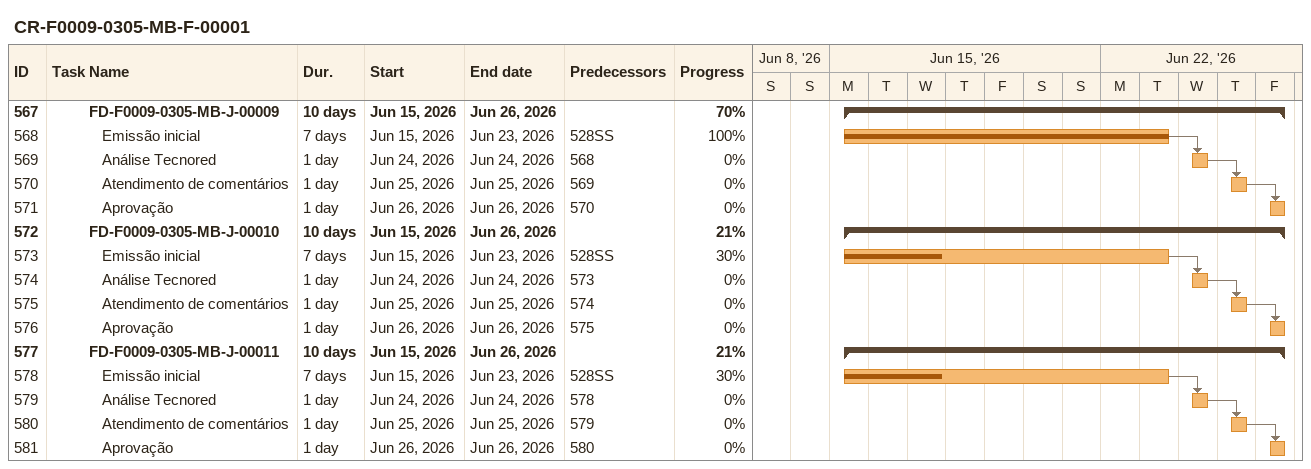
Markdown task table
CR-F0009-0305-MB-F-00001

| ID | Level | Task | Duration | Start | Finish | Predecessors | % complete |
|---|---|---|---|---|---|---|---|
| 567 | 4 | **FD-F0009-0305-MB-J-00009** | 10d | 2026-06-15 | 2026-06-26 |  | 70 |
| 568 | 5 | Emissão inicial | 7d | 2026-06-15 | 2026-06-23 | 528SS | 100 |
| 569 | 5 | Análise Tecnored | 1d | 2026-06-24 | 2026-06-24 | 568 | 0 |
| 570 | 5 | Atendimento de comentários | 1d | 2026-06-25 | 2026-06-25 | 569 | 0 |
| 571 | 5 | Aprovação | 1d | 2026-06-26 | 2026-06-26 | 570 | 0 |
| 572 | 4 | **FD-F0009-0305-MB-J-00010** | 10d | 2026-06-15 | 2026-06-26 |  | 21 |
| 573 | 5 | Emissão inicial | 7d | 2026-06-15 | 2026-06-23 | 528SS | 30 |
| 574 | 5 | Análise Tecnored | 1d | 2026-06-24 | 2026-06-24 | 573 | 0 |
| 575 | 5 | Atendimento de comentários | 1d | 2026-06-25 | 2026-06-25 | 574 | 0 |
| 576 | 5 | Aprovação | 1d | 2026-06-26 | 2026-06-26 | 575 | 0 |
| 577 | 4 | **FD-F0009-0305-MB-J-00011** | 10d | 2026-06-15 | 2026-06-26 |  | 21 |
| 578 | 5 | Emissão inicial | 7d | 2026-06-15 | 2026-06-23 | 528SS | 30 |
| 579 | 5 | Análise Tecnored | 1d | 2026-06-24 | 2026-06-24 | 578 | 0 |
| 580 | 5 | Atendimento de comentários | 1d | 2026-06-25 | 2026-06-25 | 579 | 0 |
| 581 | 5 | Aprovação | 1d | 2026-06-26 | 2026-06-26 | 580 | 0 |
